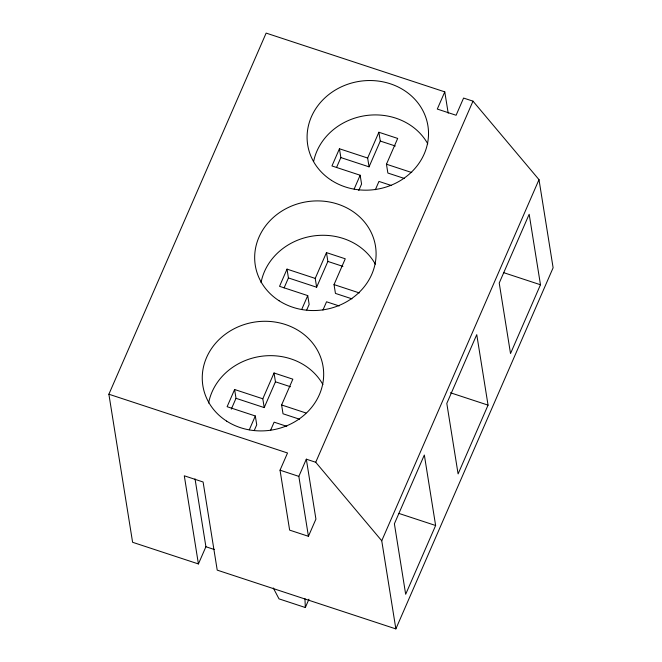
<?xml version="1.0" encoding="UTF-8"?>
<svg xmlns="http://www.w3.org/2000/svg" width="662" height="662" viewBox="0 0 662 662"><rect width="100%" height="100%" fill="white"/><g stroke="black" fill="none" stroke-linecap="round" stroke-linejoin="round"><path stroke-width="0.99" d="M195.033 478.866L205.907 546.746L198.418 563.941L132.599 542.286L108.882 394.221L266.141 33.1L444.781 91.869L448.199 113.202M234.605 389.504L236.011 398.317L264.221 407.593L262.806 398.781L234.605 389.504L227.116 406.7L255.317 415.976L256.732 424.789L254.324 430.317M287.027 269.128L288.433 277.941L316.643 287.225L315.228 278.412L287.027 269.128L279.538 286.323L307.739 295.608L309.154 304.421L306.746 309.948M339.44 148.76L340.856 157.573L369.057 166.849L367.65 158.036L339.44 148.76L331.952 165.955L360.161 175.231L361.568 184.044L358.763 190.499M231.286 409.174L236.011 398.317M284.097 287.896L288.433 277.941M336.519 167.527L340.856 157.573M249.301 429.795L255.317 415.976M262.806 398.781L274.043 372.987L292.844 379.177L281.615 404.97L283.022 413.783L299.555 419.22M301.723 309.427L307.739 295.608M315.228 278.412L326.465 252.619L345.266 258.801L334.029 284.594L335.444 293.407L351.977 298.852M354.145 189.051L360.161 175.231M367.65 158.036L378.879 132.243L397.688 138.432L386.451 164.226L387.866 173.039L404.399 178.475M264.221 407.593L275.45 381.8L274.043 372.987M316.643 287.225L327.872 261.432L326.465 252.619M369.057 166.849L380.294 141.056L378.879 132.243M270.51 430.457L274.126 422.166L286.77 426.328M322.932 310.081L326.548 301.789L339.192 305.952M375.354 189.713L378.962 181.421L391.606 185.583M198.418 563.941L184.301 475.804L203.102 481.994L217.219 570.131L395.859 628.9L381.742 540.763L315.724 462.266L306.324 459.18L315.923 519.107L308.434 536.303L289.633 530.121L280.034 470.186L287.523 452.99L108.882 394.221M444.781 91.869L437.292 109.065L456.093 115.254L463.582 98.059L472.991 101.154L539 179.642L553.118 267.779L395.859 628.9M308.434 536.303L298.835 476.375L306.324 459.18M315.724 462.266L472.991 101.154M273.298 587.972L279 598.862L305.331 607.526L308.955 599.193M381.742 540.763L539 179.642M435.629 525.504L405.674 594.294L394.387 523.783L424.334 455.001L435.629 525.504L398.987 513.455M488.051 405.136L458.096 473.918L446.8 403.406L476.756 334.624L488.051 405.136L450.441 392.765M540.473 284.759L510.518 353.549L499.222 283.038L529.178 214.256L540.473 284.759L503.832 272.711M380.294 141.056L395.338 146.004M386.451 164.226L411.739 172.542M327.872 261.432L342.916 266.381M334.029 284.594L359.317 292.918M275.45 381.8L290.494 386.749M281.615 404.97L305.927 412.972M280.034 470.186L298.835 476.375M205.907 546.746L214.364 549.526M304.942 598.556L305.331 607.526M313.639 161.371A60.871 54.665 -9.1 0 1 365.085 115.693A60.871 54.665 -9.1 0 1 427.76 143.82M208.613 403.059A60.871 54.665 -9.1 0 1 259.719 356.52A60.871 54.665 -9.1 0 1 322.915 384.572M261.035 282.691A60.871 54.665 -9.1 0 1 312.133 236.144A60.871 54.665 -9.1 0 1 375.337 264.196M226.661 421.123A60.871 54.665 -9.1 0 0 323.263 380.675A60.871 54.665 -9.1 0 0 238.957 326.498A60.871 54.665 -9.1 0 0 226.661 421.123M331.497 180.378A60.871 54.665 -9.1 0 0 428.107 139.93A60.871 54.665 -9.1 0 0 343.793 85.754A60.871 54.665 -9.1 0 0 331.497 180.378M279.083 300.755A60.871 54.665 -9.1 0 0 375.685 260.298A60.871 54.665 -9.1 0 0 291.379 206.122A60.871 54.665 -9.1 0 0 279.083 300.755"/></g></svg>
